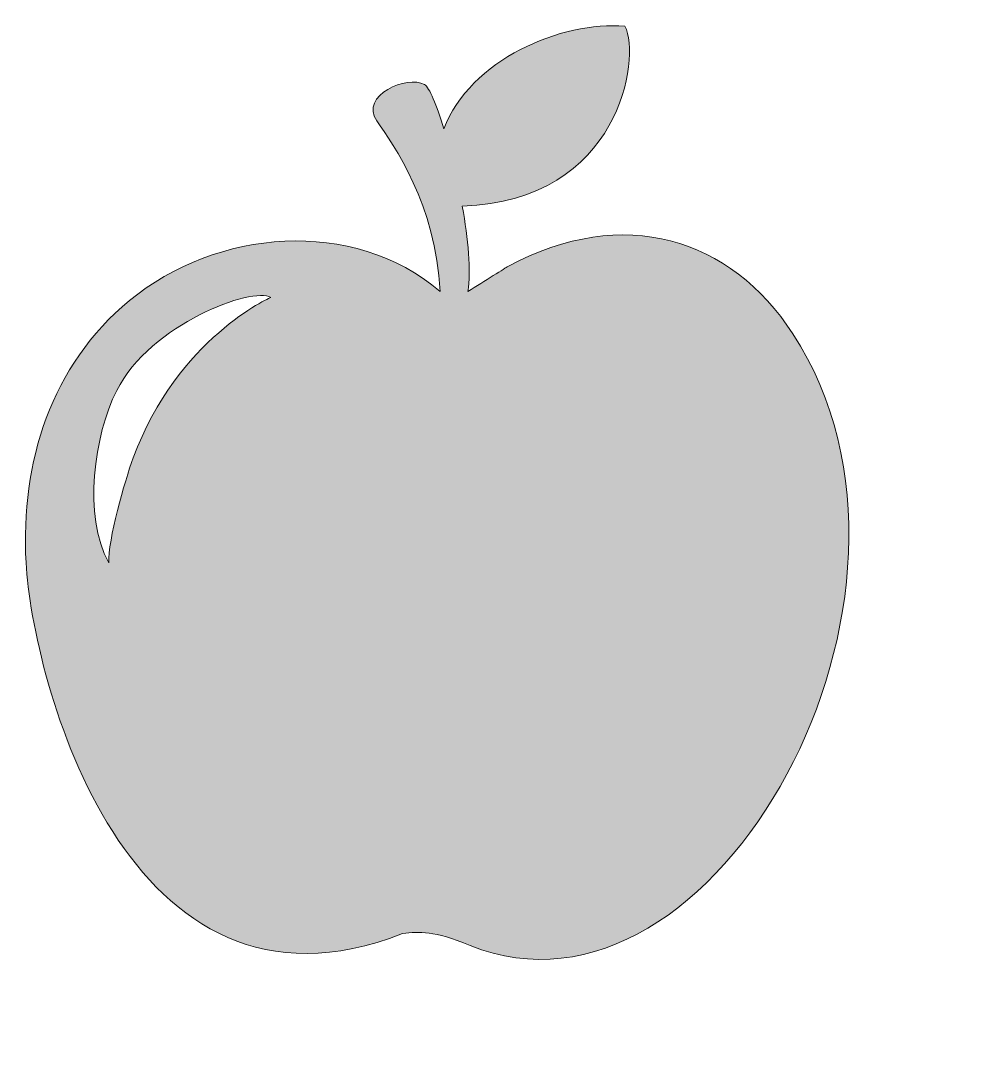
# Model space of a CAD drawing. Header units: inches. Extents: x -1 to 102, y -9 to 102.
import ezdxf

# ---------------------------------------------------------------- set-up
doc = ezdxf.new("R2010")
doc.units = ezdxf.units.IN
doc.header["$MEASUREMENT"] = 0
doc.layers.add('Layer 1', color=7, linetype='Continuous')

msp = doc.modelspace()

# ---------------------------------------------------------------- hatches: boundary and pattern name
at = {"layer": 'Layer 1', "true_color": 0xbddd76}
h = msp.add_hatch(color=63, dxfattribs=at)
h.dxf.hatch_style = 2
edge = h.paths.add_edge_path()
edge.add_spline(control_points=[(52.51, 75.4), (52.31, 75.29), (49.91, 73.79), (48.16, 72.69), (48.51, 74.9), (48.18, 78.39), (47.55, 81.96), (64.76, 82.56), (66.98, 98.13), (65.25, 101.54), (58.4, 102.17), (48.34, 97.88), (45.55, 90.38), (44.76, 92.99), (43.96, 94.88), (43.43, 95.2), (41.61, 96.29), (36.31, 94.01), (38.25, 91.26), (40.09, 88.65), (44.69, 82.07), (45.13, 72.68), (35.69, 80.76), (20.75, 79.51), (11.32, 71.69), (2.8, 64.63), (-0.53, 54.14), (0.07, 43.17), (0.75, 30.76), (10.89, -8.99), (41.04, 2.81), (42.96, 3.03), (44.37, 3.15), (48.4, 1.52), (75.04, -9.26), (101.99, 39.8), (83.53, 68.08), (76.74, 78.48), (65.17, 82.2), (52.51, 75.4)], knot_values=[0, 0, 0, 0, 1, 1, 1, 2, 2, 2, 3, 3, 3, 4, 4, 4, 5, 5, 5, 6, 6, 6, 7, 7, 7, 8, 8, 8, 9, 9, 9, 10, 10, 10, 11, 11, 11, 12, 12, 12, 13, 13, 13, 13], degree=3, periodic=1)
edge = h.paths.add_edge_path()
edge.add_spline(control_points=[(11.73, 54.57), (10.81, 52.08), (8.98, 45.56), (9.07, 43.17), (6.27, 48.25), (7.48, 57.09), (9.94, 61.91), (13.62, 69.14), (24.72, 73.26), (26.71, 72.03), (26.71, 72.03), (16.57, 67.64), (11.73, 54.57)], knot_values=[0, 0, 0, 0, 1, 1, 1, 2, 2, 2, 3, 3, 3, 4, 4, 4, 4], degree=3, periodic=1)

# ---------------------------------------------------------------- linework, layer by layer
at = {"layer": 'Layer 1', "lineweight": 0}
for points, knots in [([(52.51, 75.4), (52.31, 75.29), (49.91, 73.79), (48.16, 72.69), (48.51, 74.9), (48.18, 78.39), (47.55, 81.96), (64.76, 82.56), (66.98, 98.13), (65.25, 101.54), (58.4, 102.17), (48.34, 97.88), (45.55, 90.38), (44.76, 92.99), (43.96, 94.88), (43.43, 95.2), (41.61, 96.29), (36.31, 94.01), (38.25, 91.26), (40.09, 88.65), (44.69, 82.07), (45.13, 72.68), (35.69, 80.76), (20.75, 79.51), (11.32, 71.69), (2.8, 64.63), (-0.53, 54.14), (0.07, 43.17), (0.75, 30.76), (10.89, -8.99), (41.04, 2.81), (42.96, 3.03), (44.37, 3.15), (48.4, 1.52), (75.04, -9.26), (101.99, 39.8), (83.53, 68.08), (76.74, 78.48), (65.17, 82.2), (52.51, 75.4)], [0, 0, 0, 0, 1, 1, 1, 2, 2, 2, 3, 3, 3, 4, 4, 4, 5, 5, 5, 6, 6, 6, 7, 7, 7, 8, 8, 8, 9, 9, 9, 10, 10, 10, 11, 11, 11, 12, 12, 12, 13, 13, 13, 13]), ([(11.73, 54.57), (10.81, 52.08), (8.98, 45.56), (9.07, 43.17), (6.27, 48.25), (7.48, 57.09), (9.94, 61.91), (13.62, 69.14), (24.72, 73.26), (26.71, 72.03), (26.71, 72.03), (16.57, 67.64), (11.73, 54.57)], [0, 0, 0, 0, 1, 1, 1, 2, 2, 2, 3, 3, 3, 4, 4, 4, 4])]:
    msp.add_open_spline(points, degree=3, knots=knots, dxfattribs=at)

doc.saveas('drawing.dxf')
